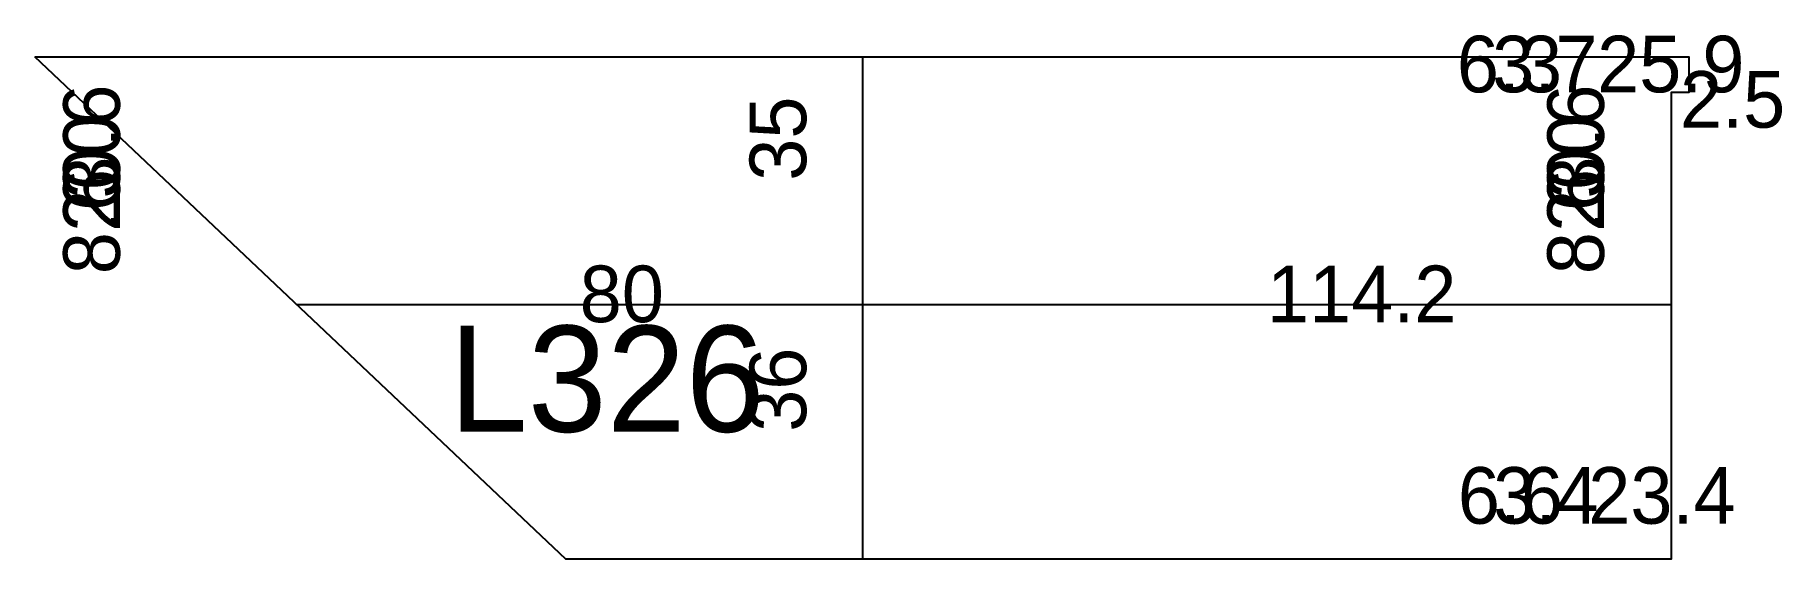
# Model space of a CAD drawing. Extents: x 2914 to 3161, y 1578 to 1652.
import ezdxf

# ---------------------------------------------------------------- set-up
doc = ezdxf.new("R2010")
doc.units = 0
for name, color, linetype in [('3', 3, 'Continuous'), ('4', 4, 'Continuous'), ('Painéis', 200, 'Continuous')]:
    doc.layers.add(name, color=color, linetype=linetype)

msp = doc.modelspace()

# ---------------------------------------------------------------- linework, layer by layer
at = {"layer": '3'}
for p, q in [((2914.33, 1648.94), (3112.14, 1648.94)), ((2989.34, 1577.94), (2914.33, 1648.94)), ((3031.33, 1577.94), (3031.33, 1648.94)), ((3112.14, 1648.94), (3118.42, 1648.94)), ((3118.42, 1648.94), (3122.14, 1648.94)), ((3122.14, 1648.94), (3148.07, 1648.94)), ((3148.07, 1648.94), (3148.07, 1643.94)), ((3148.07, 1643.94), (3145.57, 1643.94)), ((3145.57, 1643.94), (3145.57, 1634.53)), ((3145.57, 1634.53), (3145.57, 1622.51)), ((3145.57, 1622.51), (3145.57, 1610.49)), ((2951.307, 1613.94), (3145.57, 1613.94)), ((3145.57, 1610.49), (3145.57, 1598.47)), ((3145.57, 1598.47), (3145.57, 1586.45)), ((3145.57, 1586.45), (3145.57, 1577.94)), ((3112.14, 1577.94), (2989.34, 1577.94)), ((3118.7, 1577.94), (3112.14, 1577.94)), ((3122.14, 1577.94), (3118.7, 1577.94)), ((3145.57, 1577.94), (3122.14, 1577.94))]:
    msp.add_line(p, q, dxfattribs=at)
at = {"layer": '3', "lineweight": 25}
msp.add_lwpolyline([(2914.33, 1648.94), (3112.14, 1648.94), (3118.42, 1648.94), (3122.14, 1648.94), (3148.07, 1648.94), (3148.07, 1643.94), (3145.57, 1643.94), (3145.57, 1634.53), (3145.57, 1622.51), (3145.57, 1610.49), (3145.57, 1598.47), (3145.57, 1586.45), (3145.57, 1577.94), (3122.14, 1577.94), (3118.7, 1577.94), (3112.14, 1577.94), (2989.34, 1577.94)], close=True, dxfattribs=at)
at = {"layer": 'Painéis', "lineweight": 18}
for p, q in [((3031.33, 1577.94), (3031.33, 1648.94)), ((2951.307, 1613.94), (3145.57, 1613.94))]:
    msp.add_line(p, q, dxfattribs=at)

# ---------------------------------------------------------------- texts
at = {"layer": '4'}
msp.add_text('L326', height=15, dxfattribs=at).set_placement((2972.83, 1595.94))
at = {"layer": 'Painéis'}
for s, p in [('6.3', (3115.28, 1643.94)), ('3.7', (3120.28, 1643.94)), ('25.9', (3135.105, 1643.94)), ('2.5', (3146.82, 1638.94)), ('80', (2991.318, 1611.44)), ('114.2', (3088.45, 1611.44)), ('6.6', (3115.42, 1582.94)), ('3.4', (3120.42, 1582.94)), ('23.4', (3133.855, 1582.94))]:
    msp.add_text(s, height=8, dxfattribs=at).set_placement(p)
for s, p in [('20.6', (2926.33, 1624.22)), ('20.6', (3136.07, 1624.22)), ('35', (3023.33, 1631.44)), ('30', (2926.33, 1628.92)), ('30', (3136.07, 1628.92)), ('8.6', (2926.33, 1618.22)), ('8.6', (3136.07, 1618.22)), ('36', (3023.33, 1595.94))]:
    msp.add_text(s, height=8, rotation=90, dxfattribs=at).set_placement(p)

doc.saveas('drawing.dxf')
